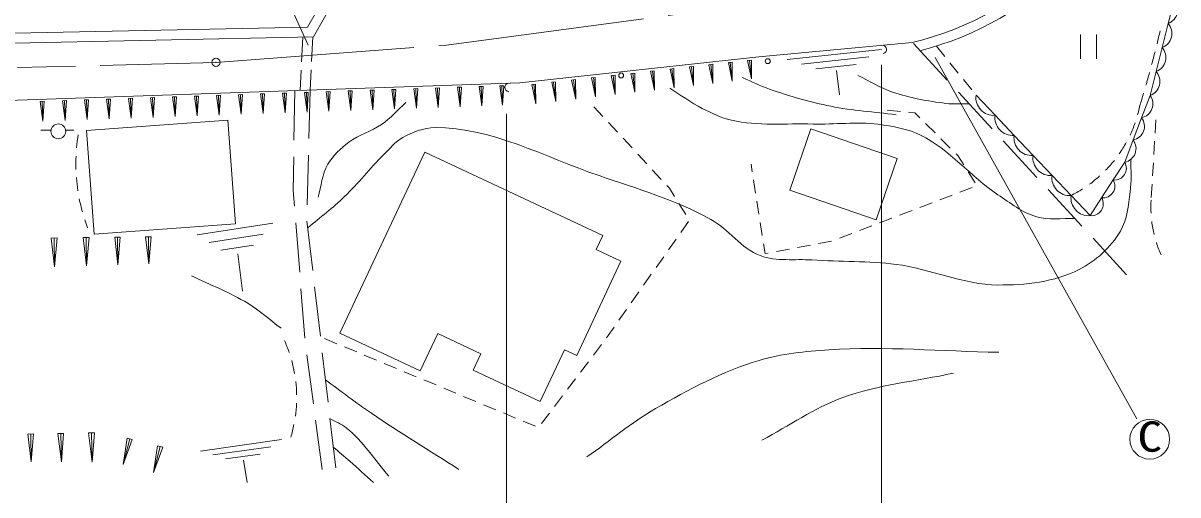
# Model space of a CAD drawing. Units: millimetres, scale not verified. Extents: x 40000 to 680000, y 20000 to 380000.
# Drawn here: x 246816 to 316610, y 244208 to 272723 of the extents above; entities that cross this region are included whole.
import ezdxf
from ezdxf.enums import TextEntityAlignment as Align

# ---------------------------------------------------------------- set-up
doc = ezdxf.new("R2010")
doc.units = ezdxf.units.MM
doc.header["$LTSCALE"] = 1000
doc.header["$PDMODE"] = 32
doc.header["$PDSIZE"] = 500
doc.linetypes.add('CHAIN', pattern=[18.5, 12, -1.5, 3.5, -1.5])
for name, color, linetype, lineweight in [('M-BGD', 7, 'Continuous', 13), ('M-BMK', 2, 'CHAIN', 13), ('M-WORK', 1, 'Continuous', 13)]:
    doc.layers.add(name, color=color, linetype=linetype, lineweight=lineweight)
doc.styles.add('ＭＳ ゴシック', font='')
doc.styles.get('ＭＳ ゴシック').set_extended_font_data('MS Gothic')

msp = doc.modelspace()

# ---------------------------------------------------------------- linework, layer by layer
at = {"layer": 'M-BGD'}
msp.add_circle((258475, 270351), 250, dxfattribs=at)
msp.add_point((258475, 270351), dxfattribs=at)
at = {"layer": 'M-BMK'}
for p, q in [((272413, 271396), (290501, 273808)), ((258475, 270351), (272413, 271396)), ((159015, 267732), (258475, 270351))]:
    msp.add_line(p, q, dxfattribs=at)
at = {"layer": 'M-WORK'}
for p, q in [((264038, 271392), (246410, 310357)), ((264012, 272486), (266103, 276142)), ((264364, 271893), (266471, 275577)), ((316013, 272703), (316376, 274156)), ((157363, 270219), (264012, 272486)), ((315650, 271251), (316013, 272703)), ((157371, 269619), (264364, 271893)), ((263723, 271880), (263650, 270381)), ((264324, 271893), (264251, 270394)), ((291280, 270680), (300559, 271556)), ((310727, 272026), (310727, 270568)), ((311699, 272026), (311699, 270568)), ((293003, 270530), (298687, 271133)), ((302663, 269275), (300629, 271480)), ((302013, 271334), (302516, 270712)), ((315287, 269798), (315650, 271251)), ((276833, 269116), (291280, 270680)), ((288270, 270205), (288497, 270231)), ((288270, 270205), (288510, 269081)), ((288383, 270218), (288510, 269081)), ((288497, 270231), (288510, 269081)), ((289440, 270336), (289667, 270361)), ((289440, 270336), (289680, 269215)), ((289553, 270349), (289680, 269215)), ((289667, 270361), (289680, 269215)), ((290606, 270466), (290832, 270491)), ((290606, 270466), (290845, 269349)), ((290719, 270478), (290845, 269349)), ((290832, 270491), (290845, 269349)), ((293863, 270249), (297923, 270679)), ((294722, 269967), (297158, 270225)), ((298706, 270206), (298706, 224738)), ((301948, 270636), (314128, 248807)), ((302830, 270323), (303333, 269700)), ((263626, 269882), (263567, 268657)), ((264227, 269895), (264168, 268678)), ((281164, 269414), (281397, 269439)), ((281164, 269414), (281410, 268265)), ((281281, 269426), (281410, 268265)), ((281397, 269439), (281410, 268265)), ((282359, 269547), (282590, 269572)), ((282359, 269547), (282603, 268403)), ((282474, 269560), (282603, 268403)), ((282590, 269572), (282603, 268403)), ((283549, 269679), (283780, 269705)), ((283549, 269679), (283793, 268539)), ((283664, 269692), (283793, 268539)), ((283780, 269705), (283793, 268539)), ((284735, 269811), (284965, 269837)), ((284735, 269811), (284978, 268675)), ((284850, 269824), (284978, 268675)), ((284965, 269837), (284978, 268675)), ((285917, 269943), (286146, 269969)), ((285917, 269943), (286159, 268811)), ((286032, 269956), (286159, 268811)), ((286146, 269969), (286159, 268811)), ((287095, 270075), (287324, 270100)), ((287095, 270075), (287337, 268946)), ((287210, 270087), (287337, 268946)), ((287324, 270100), (287337, 268946)), ((295972, 269851), (296162, 268380)), ((314924, 268345), (315287, 269798)), ((242754, 267938), (276833, 269116)), ((269110, 268709), (269346, 268717)), ((269110, 268709), (269268, 267531)), ((269228, 268713), (269268, 267531)), ((269346, 268717), (269268, 267531)), ((270430, 268753), (270666, 268761)), ((270430, 268753), (270588, 267577)), ((270548, 268757), (270588, 267577)), ((270666, 268761), (270588, 267577)), ((271750, 268798), (271986, 268806)), ((271750, 268798), (271908, 267623)), ((271868, 268802), (271908, 267623)), ((271986, 268806), (271908, 267623)), ((273069, 268843), (273304, 268851)), ((273069, 268843), (273227, 267668)), ((273187, 268847), (273227, 267668)), ((273304, 268851), (273227, 267668)), ((274387, 268888), (274622, 268896)), ((274387, 268888), (274544, 267714)), ((274504, 268892), (274544, 267714)), ((274622, 268896), (274544, 267714)), ((275638, 268931), (275874, 268939)), ((275638, 268931), (275796, 267759)), ((275756, 268935), (275796, 267759)), ((275874, 268939), (275796, 267759)), ((277558, 269012), (277793, 269038)), ((277558, 269012), (277806, 267852)), ((277675, 269025), (277806, 267852)), ((277793, 269038), (277806, 267852)), ((278764, 269146), (278998, 269172)), ((278764, 269146), (279011, 267990)), ((278881, 269159), (279011, 267990)), ((278998, 269172), (279011, 267990)), ((279966, 269280), (280200, 269306)), ((279966, 269280), (280213, 268128)), ((280083, 269293), (280213, 268128)), ((280200, 269306), (280213, 268128)), ((303647, 269311), (304150, 268689)), ((249193, 268032), (249432, 268040)), ((249193, 268032), (249353, 266842)), ((249312, 268036), (249353, 266842)), ((249432, 268040), (249353, 266842)), ((250527, 268078), (250766, 268086)), ((250527, 268078), (250687, 266888)), ((250646, 268082), (250687, 266888)), ((250766, 268086), (250687, 266888)), ((251860, 268123), (252099, 268131)), ((251860, 268123), (252020, 266934)), ((251979, 268127), (252020, 266934)), ((252099, 268131), (252020, 266934)), ((253192, 268168), (253431, 268176)), ((253192, 268168), (253352, 266980)), ((253312, 268172), (253352, 266980)), ((253431, 268176), (253352, 266980)), ((254524, 268213), (254762, 268221)), ((254524, 268213), (254683, 267026)), ((254643, 268217), (254683, 267026)), ((254762, 268221), (254683, 267026)), ((255854, 268258), (256092, 268267)), ((255854, 268258), (256014, 267072)), ((255973, 268263), (256014, 267072)), ((256092, 268267), (256014, 267072)), ((257184, 268304), (257422, 268312)), ((257184, 268304), (257343, 267118)), ((257303, 268308), (257343, 267118)), ((257422, 268312), (257343, 267118)), ((258512, 268349), (258750, 268357)), ((258512, 268349), (258672, 267164)), ((258631, 268353), (258672, 267164)), ((258750, 268357), (258672, 267164)), ((259840, 268394), (260078, 268402)), ((259840, 268394), (259999, 267210)), ((259959, 268398), (259999, 267210)), ((260078, 268402), (259999, 267210)), ((261167, 268439), (261404, 268447)), ((261167, 268439), (261326, 267256)), ((261286, 268443), (261326, 267256)), ((261404, 268447), (261326, 267256)), ((262493, 268484), (262730, 268492)), ((262493, 268484), (262652, 267302)), ((262612, 268488), (262652, 267302)), ((262730, 268492), (262652, 267302)), ((263233, 268646), (263189, 265646)), ((263818, 268529), (264055, 268537)), ((263818, 268529), (263977, 267348)), ((263937, 268533), (263977, 267348)), ((264055, 268537), (263977, 267348)), ((264087, 265744), (264168, 268678)), ((265142, 268574), (265379, 268582)), ((265142, 268574), (265301, 267394)), ((265261, 268578), (265301, 267394)), ((265379, 268582), (265301, 267394)), ((266466, 268619), (266702, 268627)), ((266466, 268619), (266624, 267440)), ((266584, 268623), (266624, 267440)), ((266702, 268627), (266624, 267440)), ((267788, 268664), (268025, 268672)), ((267788, 268664), (267946, 267486)), ((267906, 268668), (267946, 267486)), ((268025, 268672), (267946, 267486)), ((305376, 266335), (303341, 268540)), ((304413, 268362), (305562, 267150)), ((314414, 267003), (314924, 268345)), ((247858, 267987), (248097, 267995)), ((247858, 267987), (248018, 266795)), ((247977, 267991), (248018, 266795)), ((248097, 267995), (248018, 266795)), ((281306, 267666), (281850, 267080)), ((299040, 267455), (299836, 267380)), ((300334, 267332), (300709, 267297)), ((250657, 266232), (259183, 266859)), ((259644, 260595), (259183, 266859)), ((276033, 267235), (276033, 224738)), ((282191, 266713), (282735, 266127)), ((300709, 267297), (301009, 266999)), ((301364, 266646), (301932, 266083)), ((305562, 267150), (306710, 265937)), ((313904, 265662), (314414, 267003)), ((315275, 266877), (315229, 266079)), ((248502, 266247), (247881, 266247)), ((249879, 266247), (249392, 266247)), ((250657, 266232), (251117, 259968)), ((293149, 262620), (294418, 266327)), ((294418, 266327), (299647, 264537)), ((306710, 265937), (307858, 264724)), ((283075, 265761), (283619, 265174)), ((302286, 265730), (302854, 265167)), ((308088, 263396), (306054, 265600)), ((313395, 264320), (313904, 265662)), ((315200, 265579), (315154, 264781)), ((263174, 264646), (263144, 262615)), ((263976, 261746), (264059, 264744)), ((271098, 264924), (265965, 253983)), ((281852, 259879), (271098, 264924)), ((283960, 264808), (284504, 264222)), ((299647, 264537), (298378, 260831)), ((303209, 264814), (303311, 264713)), ((303311, 264713), (303665, 264160)), ((307858, 264724), (309006, 263511)), ((284844, 263855), (285389, 263269)), ((290887, 263736), (290814, 264204)), ((312697, 263242), (313395, 264320)), ((315125, 264282), (315078, 263483)), ((291087, 262451), (290964, 263242)), ((303935, 263739), (304366, 263066)), ((309006, 263511), (310155, 262299)), ((312000, 262164), (312697, 263242)), ((263144, 262615), (263220, 261650)), ((285729, 262903), (285876, 262745)), ((285876, 262745), (286186, 262250)), ((298378, 260831), (293149, 262620)), ((304184, 262794), (303437, 262509)), ((310801, 260456), (308766, 262661)), ((315049, 262984), (315003, 262185)), ((286452, 261826), (286877, 261148)), ((291288, 261167), (291164, 261957)), ((301755, 261868), (301007, 261583)), ((302969, 262331), (302222, 262046)), ((310155, 262299), (311303, 261086)), ((311303, 261086), (312000, 262164)), ((300540, 261404), (299792, 261119)), ((259644, 260595), (251117, 259968)), ((257332, 259925), (261908, 260639)), ((263298, 260653), (263533, 257662)), ((264319, 257767), (263971, 260747)), ((287029, 260728), (286568, 260074)), ((291488, 259882), (291365, 260673)), ((298110, 260478), (297363, 260193)), ((299325, 260941), (298578, 260656)), ((248522, 259732), (248872, 259736)), ((248522, 259732), (248721, 257999)), ((248697, 259734), (248721, 257999)), ((248872, 259736), (248721, 257999)), ((250456, 259758), (250800, 259762)), ((250456, 259758), (250651, 258059)), ((250628, 259760), (250651, 258059)), ((250800, 259762), (250651, 258059)), ((252357, 259783), (252693, 259788)), ((252357, 259783), (252548, 258117)), ((252525, 259786), (252548, 258117)), ((252693, 259788), (252548, 258117)), ((254224, 259809), (254554, 259813)), ((254224, 259809), (254411, 258175)), ((254389, 259811), (254411, 258175)), ((254554, 259813), (254411, 258175)), ((258054, 259463), (261323, 259973)), ((281454, 259032), (281852, 259879)), ((286280, 259666), (285819, 259012)), ((296896, 260015), (296148, 259730)), ((313513, 257516), (311479, 259721)), ((258776, 259001), (260738, 259307)), ((281454, 259032), (282944, 258333)), ((291658, 258790), (291565, 259388)), ((293127, 259067), (292341, 258919)), ((294404, 259308), (293618, 259160)), ((295665, 259546), (294896, 259401)), ((295681, 259552), (295665, 259546)), ((259803, 258778), (260077, 256521)), ((282944, 258333), (280274, 252642)), ((285531, 258603), (285069, 257950)), ((291849, 258826), (291658, 258790)), ((284781, 257541), (284320, 256887)), ((263612, 256665), (263847, 253674)), ((264783, 253794), (264435, 256774)), ((284032, 256479), (283571, 255825)), ((283282, 255417), (282821, 254763)), ((282533, 254354), (282072, 253701)), ((265777, 253345), (265038, 253651)), ((265965, 253983), (270816, 251707)), ((270816, 251707), (271874, 253963)), ((274484, 252738), (271874, 253963)), ((263956, 252681), (264359, 249708)), ((265246, 249821), (264899, 252801)), ((266977, 252846), (266238, 253153)), ((268178, 252347), (267439, 252654)), ((274484, 252738), (274018, 251745)), ((278068, 249845), (279542, 252986)), ((280274, 252642), (279542, 252986)), ((281779, 253295), (281295, 252658)), ((269378, 251848), (268639, 252155)), ((280993, 252260), (280508, 251623)), ((270579, 251349), (269840, 251656)), ((274018, 251745), (278068, 249845)), ((271779, 250851), (271040, 251158)), ((272980, 250352), (272241, 250659)), ((280206, 251225), (279722, 250589)), ((274180, 249853), (273441, 250160)), ((279419, 250191), (278935, 249554)), ((275381, 249354), (274642, 249661)), ((276581, 248856), (275843, 249163)), ((264494, 248717), (264896, 245744)), ((265710, 245848), (265362, 248828)), ((277782, 248357), (277043, 248664)), ((278632, 249156), (278148, 248519)), ((247112, 247886), (247445, 247892)), ((247112, 247886), (247311, 246205)), ((247279, 247889), (247311, 246205)), ((247445, 247892), (247311, 246205)), ((248925, 247921), (249266, 247928)), ((248925, 247921), (249129, 246198)), ((249095, 247924), (249129, 246198)), ((249266, 247928), (249129, 246198)), ((250779, 247957), (251129, 247964)), ((250779, 247957), (250989, 246191)), ((250954, 247960), (250989, 246191)), ((251129, 247964), (250989, 246191)), ((253103, 247640), (252858, 246045)), ((253258, 247601), (252858, 246045)), ((253413, 247561), (252858, 246045)), ((253103, 247640), (253413, 247561)), ((254946, 247167), (254700, 245560)), ((255102, 247127), (254700, 245560)), ((255259, 247087), (254700, 245560)), ((254946, 247167), (255259, 247087)), ((257532, 246861), (262428, 247550)), ((258287, 246622), (261784, 247114)), ((259042, 246383), (261140, 246678)), ((260128, 246306), (260349, 244956))]:
    msp.add_line(p, q, dxfattribs=at)
for centre, radius in [((291821, 270421), 150), ((282962, 269560), 150), ((248947, 266179), 450), ((314908, 247570), 1200)]:
    msp.add_circle(centre, radius, dxfattribs=at)
for centre, radius, start, end in [((296238, 289763), 18712, 283.34803, 315.53792), ((296238, 289763), 19312, 284.34418, 315.53792), ((315709, 273551), 901, 289.74346, 42.18406), ((248445, 288037), 68922, 346.0969, 346.76195), ((315346, 272099), 901, 289.74346, 42.18406), ((298755, 271135), 250, 279.29852, 99.29852), ((248445, 288037), 68922, 345.01619, 345.68124), ((314982, 270646), 901, 289.74346, 42.18406), ((248445, 288037), 68922, 343.93549, 344.60054), ((314619, 269193), 901, 289.74346, 42.18406), ((276176, 268843), 250, 90, 270), ((305475, 268218), 1072, 172.24612, 274.62685), ((248445, 288037), 68922, 342.85478, 343.51983), ((314254, 267832), 844, 280.92437, 37.47079), ((306668, 269276), 7794, 344.32905, 348.47638), ((306623, 267005), 1072, 172.24612, 274.62685), ((306668, 269276), 7794, 334.77177, 340.65317), ((313744, 266490), 844, 280.92437, 37.47079), ((261086, 264230), 11078, 170.93082, 175.06834), ((307772, 265792), 1072, 172.24612, 274.62685), ((306668, 269276), 7794, 325.2145, 331.0959), ((313235, 265148), 844, 280.92437, 37.47079), ((261086, 264230), 11078, 177.6543, 181.79183), ((308920, 264580), 1072, 172.24612, 274.62685), ((306668, 269276), 7794, 315.65722, 321.53862), ((312781, 263952), 715, 263.24806, 30.96729), ((261086, 264230), 11078, 184.37778, 188.51531), ((310068, 263367), 1072, 172.24612, 274.62685), ((306668, 269276), 7794, 306.09994, 311.98135), ((312084, 262874), 715, 263.24806, 30.96729), ((306668, 269276), 7794, 296.54267, 302.42407), ((261086, 264230), 11078, 191.10126, 195.23879), ((311217, 262154), 1072, 172.24612, 274.62685), ((311387, 261796), 715, 263.24806, 30.96729), ((321955, 261572), 6976, 176.2646, 182.83524), ((261086, 264230), 11078, 197.82475, 200.49037), ((321955, 261572), 6976, 186.94189, 193.51253), ((321955, 261572), 6976, 197.61918, 204.18981), ((254981, 250101), 8369, 18.84999, 24.327), ((254981, 250101), 8369, 9.94986, 15.42687), ((254981, 250101), 8369, 1.04973, 6.52674), ((254981, 250101), 8369, 352.1496, 357.6266), ((254981, 250101), 8369, 343.24947, 348.72647)]:
    msp.add_arc(centre, radius, start, end, dxfattribs=at)
for points, knots in [([(290300, 269426), (290842, 269194), (291370, 268927), (291926, 268731), (293137, 268306), (294377, 267950), (295634, 267694), (296934, 267430), (298265, 267355), (299580, 267185)], [0, 0, 0, 0, 1, 1, 1, 2, 2, 2, 3, 3, 3, 3]), ([(297260, 269557), (297963, 269224), (298632, 268805), (299369, 268556), (300407, 268204), (301497, 267998), (302586, 267870), (303051, 267815), (303522, 267847), (303991, 267836)], [0, 0, 0, 0, 1, 1, 1, 2, 2, 2, 3, 3, 3, 3]), ([(285898, 268784), (286554, 268380), (287179, 267921), (287866, 267571), (288430, 267284), (289005, 266988), (289624, 266851), (291233, 266495), (292915, 266664), (294562, 266622), (295874, 266589), (297197, 266771), (298499, 266605), (299369, 266494), (300259, 266338), (301048, 265954), (302817, 265093), (304086, 263443), (305723, 262351), (306470, 261854), (307198, 261266), (308060, 261016), (308804, 260800), (309607, 260946), (310380, 260911)], [0, 0, 0, 0, 1, 1, 1, 2, 2, 2, 3, 3, 3, 4, 4, 4, 5, 5, 5, 6, 6, 6, 7, 7, 7, 8, 8, 8, 8]), ([(264646, 262202), (264840, 262864), (264881, 263591), (265226, 264188), (265536, 264722), (266019, 265149), (266510, 265524), (267103, 265977), (267867, 266166), (268478, 266596), (269017, 266976), (269462, 267475), (269954, 267914)], [0, 0, 0, 0, 1, 1, 1, 2, 2, 2, 3, 3, 3, 4, 4, 4, 4]), ([(264018, 260347), (264761, 260977), (265542, 261565), (266246, 262237), (267079, 263033), (267778, 263961), (268601, 264768), (268971, 265131), (269309, 265550), (269761, 265805), (270353, 266139), (271032, 266398), (271712, 266403), (275155, 266424), (278366, 264615), (281624, 263503), (283913, 262722), (286260, 262022), (288379, 260858), (289462, 260263), (290215, 259102), (291372, 258669), (292353, 258303), (293457, 258477), (294501, 258406), (296192, 258291), (297898, 258355), (299580, 258142), (301656, 257879), (303639, 256907), (305732, 256894), (307395, 256884), (309151, 257075), (310635, 257826), (311649, 258338), (312552, 259168), (313131, 260146), (313546, 260848), (313619, 261710), (313728, 262518), (313817, 263173), (313759, 263839), (313774, 264499)], [0, 0, 0, 0, 1, 1, 1, 2, 2, 2, 3, 3, 3, 4, 4, 4, 5, 5, 5, 6, 6, 6, 7, 7, 7, 8, 8, 8, 9, 9, 9, 10, 10, 10, 11, 11, 11, 12, 12, 12, 13, 13, 13, 14, 14, 14, 14]), ([(257001, 257444), (258132, 256893), (259320, 256447), (260393, 255791), (261109, 255354), (261735, 254784), (262406, 254280)], [0, 0, 0, 0, 1, 1, 1, 2, 2, 2, 2]), ([(305780, 252832), (302359, 252879), (298930, 253204), (295516, 252973), (294097, 252877), (292659, 252750), (291298, 252340), (289094, 251676), (287032, 250575), (285041, 249422), (283578, 248576), (282276, 247477), (280893, 246505)], [0, 0, 0, 0, 1, 1, 1, 2, 2, 2, 3, 3, 3, 4, 4, 4, 4]), ([(291473, 247524), (293102, 248380), (294632, 249459), (296359, 250090), (298501, 250873), (300812, 251075), (303038, 251567)], [0, 0, 0, 0, 1, 1, 1, 2, 2, 2, 2]), ([(265090, 251159), (266014, 250487), (266919, 249788), (267863, 249143), (269592, 247962), (271390, 246882), (273153, 245751)], [0, 0, 0, 0, 1, 1, 1, 2, 2, 2, 2]), ([(265365, 248803), (265694, 248624), (266059, 248499), (266351, 248265), (267363, 247456), (268062, 246320), (268917, 245347)], [0, 0, 0, 0, 1, 1, 1, 2, 2, 2, 2]), ([(265564, 247097), (265897, 246812), (266233, 246532), (266562, 246243), (267042, 245822), (267511, 245388), (267986, 244960)], [0, 0, 0, 0, 1, 1, 1, 2, 2, 2, 2])]:
    msp.add_open_spline(points, degree=3, knots=knots, dxfattribs=at)

# ---------------------------------------------------------------- texts
at = {"layer": 'M-WORK', "style": 'ＭＳ ゴシック', "width": 1.2}
msp.add_text('C', height=1833, dxfattribs=at).set_placement((314159, 246268), align=Align.BOTTOM_LEFT)

doc.saveas('drawing.dxf')
